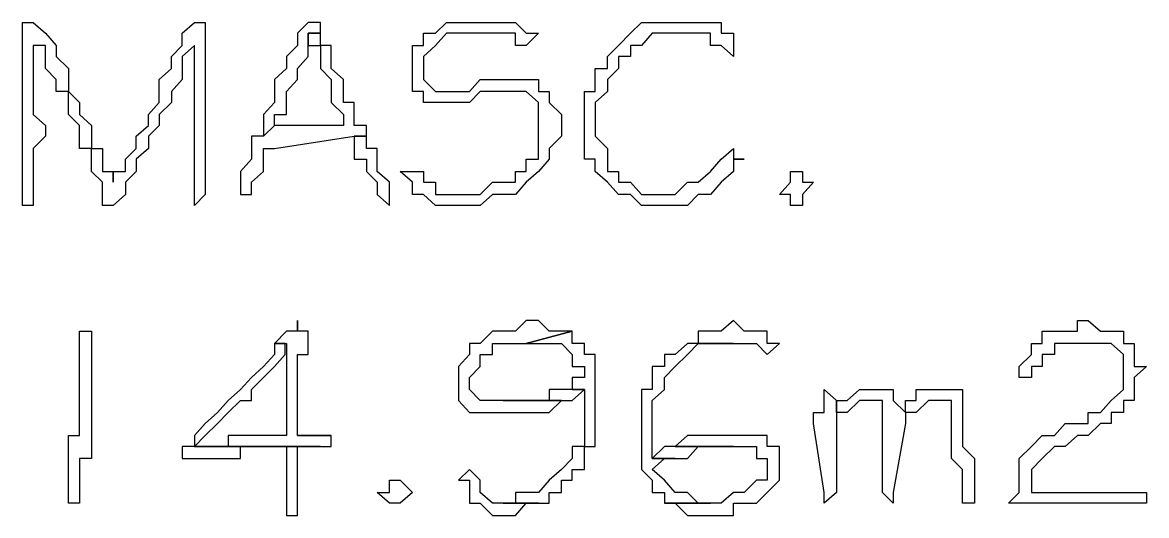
# Model space of a CAD drawing. Header units: millimetres. Extents: x -518.8 to -461.2, y 3.5 to 44.2.
# Drawn here: x -505.937 to -505.313, y 34.37 to 34.644 of the extents above; entities that cross this region are included whole.
import ezdxf

# ---------------------------------------------------------------- set-up
doc = ezdxf.new("R2010")
doc.units = ezdxf.units.MM
doc.header["$MEASUREMENT"] = 0
doc.layers.add('MYSOLIDS', color=7, linetype='Continuous')

msp = doc.modelspace()

# ---------------------------------------------------------------- linework, layer by layer
at = {"layer": 'MYSOLIDS'}
for points in [[(-505.93085, 34.63078), (-505.93085, 34.62477), (-505.93085, 34.618), (-505.93085, 34.61199), (-505.93085, 34.61199), (-505.93085, 34.60522), (-505.93085, 34.5992), (-505.93085, 34.5992), (-505.93085, 34.59244), (-505.92408, 34.58642), (-505.92408, 34.58642), (-505.92408, 34.58041), (-505.92408, 34.58041), (-505.93085, 34.57364), (-505.93085, 34.56762), (-505.93085, 34.56762), (-505.93085, 34.56086), (-505.93085, 34.55484), (-505.93085, 34.55484), (-505.93085, 34.54808), (-505.93085, 34.54206), (-505.93085, 34.54206), (-505.93085, 34.54206), (-505.93085, 34.54206), (-505.93686, 34.54206), (-505.93686, 34.54206), (-505.93686, 34.54808), (-505.93686, 34.54808), (-505.93686, 34.54808), (-505.93686, 34.54808), (-505.93686, 34.55484), (-505.93686, 34.56086), (-505.93686, 34.56762), (-505.93686, 34.56762), (-505.93686, 34.57364), (-505.93686, 34.58041), (-505.93686, 34.58642), (-505.93686, 34.58642), (-505.93686, 34.59244), (-505.93686, 34.5992), (-505.93686, 34.60522), (-505.93686, 34.60522), (-505.93686, 34.61199), (-505.93686, 34.618), (-505.93686, 34.62477), (-505.93686, 34.62477), (-505.93686, 34.63078), (-505.93686, 34.63755), (-505.93686, 34.63755), (-505.93686, 34.63755), (-505.93686, 34.63755), (-505.93686, 34.64356), (-505.93686, 34.64356), (-505.93085, 34.64356), (-505.93085, 34.64356), (-505.93085, 34.64356), (-505.92408, 34.63755), (-505.92408, 34.63755), (-505.91807, 34.63078), (-505.91807, 34.63078), (-505.91807, 34.62477), (-505.91807, 34.62477), (-505.9113, 34.618), (-505.9113, 34.61199), (-505.9113, 34.61199), (-505.9113, 34.60522), (-505.90528, 34.5992), (-505.90528, 34.5992), (-505.90528, 34.59244), (-505.89852, 34.58642), (-505.89852, 34.58642), (-505.89852, 34.58041), (-505.89852, 34.57364), (-505.8925, 34.57364), (-505.8925, 34.56762), (-505.8925, 34.56086), (-505.88649, 34.56086), (-505.88649, 34.55484), (-505.88649, 34.55484), (-505.88649, 34.55484), (-505.88649, 34.56086), (-505.87972, 34.56086), (-505.87972, 34.56762), (-505.87972, 34.56762), (-505.87371, 34.57364), (-505.87371, 34.57364), (-505.87371, 34.58041), (-505.86694, 34.58642), (-505.86694, 34.59244), (-505.86694, 34.59244), (-505.86092, 34.5992), (-505.86092, 34.60522), (-505.86092, 34.61199), (-505.85416, 34.618), (-505.85416, 34.618), (-505.85416, 34.62477), (-505.84814, 34.63078), (-505.84814, 34.63078), (-505.84814, 34.63078), (-505.84814, 34.63755), (-505.84137, 34.64356), (-505.84137, 34.64356), (-505.84137, 34.64356), (-505.84137, 34.64356), (-505.83536, 34.64356), (-505.83536, 34.64356), (-505.83536, 34.63755), (-505.83536, 34.63755), (-505.83536, 34.54808), (-505.83536, 34.54808), (-505.83536, 34.54808), (-505.84137, 34.54206), (-505.84137, 34.54206), (-505.84137, 34.54808), (-505.84137, 34.54808), (-505.84137, 34.54808), (-505.84137, 34.54808), (-505.84137, 34.63078), (-505.84814, 34.62477), (-505.84814, 34.618), (-505.84814, 34.61199), (-505.85416, 34.60522), (-505.85416, 34.5992), (-505.86092, 34.59244), (-505.86092, 34.59244), (-505.86092, 34.58642), (-505.86694, 34.58041), (-505.86694, 34.58041), (-505.86694, 34.57364), (-505.86694, 34.57364), (-505.87371, 34.56762), (-505.87371, 34.56762), (-505.87371, 34.56086), (-505.87371, 34.56086), (-505.87371, 34.56086), (-505.87972, 34.55484), (-505.87972, 34.54808), (-505.88649, 34.54206), (-505.88649, 34.54206), (-505.88649, 34.54206), (-505.8925, 34.54206), (-505.8925, 34.54206), (-505.8925, 34.54808), (-505.8925, 34.55484), (-505.8925, 34.55484), (-505.8925, 34.55484), (-505.89852, 34.56086), (-505.89852, 34.56762), (-505.89852, 34.57364), (-505.90528, 34.57364), (-505.90528, 34.58041), (-505.90528, 34.58642), (-505.9113, 34.59244), (-505.9113, 34.59244), (-505.9113, 34.5992), (-505.9113, 34.60522), (-505.91807, 34.60522), (-505.91807, 34.61199), (-505.91807, 34.61199), (-505.92408, 34.618), (-505.92408, 34.62477), (-505.92408, 34.62477), (-505.92408, 34.63078), (-505.93085, 34.63078), (-505.93085, 34.63078), (-505.93085, 34.63078), (-505.93085, 34.63078)], [(-505.77822, 34.64356), (-505.77822, 34.64356), (-505.77822, 34.64356), (-505.77822, 34.64356), (-505.78423, 34.63755), (-505.78423, 34.63755), (-505.78423, 34.63078), (-505.79025, 34.62477), (-505.79025, 34.618), (-505.79701, 34.61199), (-505.79701, 34.60522), (-505.79701, 34.60522), (-505.79701, 34.5992), (-505.79701, 34.5992), (-505.80303, 34.59244), (-505.80303, 34.58642), (-505.80303, 34.58041), (-505.79701, 34.58642), (-505.79701, 34.58642), (-505.79701, 34.59244), (-505.79025, 34.59244), (-505.79025, 34.5992), (-505.79025, 34.60522), (-505.79025, 34.60522), (-505.79025, 34.60522), (-505.78423, 34.61199), (-505.78423, 34.618), (-505.78423, 34.618), (-505.77822, 34.62477), (-505.77822, 34.63078), (-505.77822, 34.63755), (-505.77145, 34.63755), (-505.77145, 34.64356), (-505.77145, 34.64356), (-505.77822, 34.64356), (-505.77822, 34.64356)], [(-505.65716, 34.63078), (-505.65716, 34.63078), (-505.65716, 34.63078), (-505.66318, 34.63078), (-505.66318, 34.63078), (-505.66318, 34.63755), (-505.66995, 34.63755), (-505.66995, 34.63755), (-505.67596, 34.63755), (-505.67596, 34.63755), (-505.68273, 34.63755), (-505.68874, 34.63755), (-505.69476, 34.63755), (-505.69476, 34.63755), (-505.70152, 34.63755), (-505.70754, 34.63078), (-505.70754, 34.63078), (-505.71431, 34.62477), (-505.71431, 34.62477), (-505.71431, 34.618), (-505.71431, 34.618), (-505.71431, 34.61199), (-505.71431, 34.61199), (-505.70754, 34.60522), (-505.70152, 34.60522), (-505.70152, 34.60522), (-505.70152, 34.60522), (-505.69476, 34.60522), (-505.68874, 34.60522), (-505.68273, 34.61199), (-505.68273, 34.61199), (-505.67596, 34.61199), (-505.66995, 34.61199), (-505.66995, 34.61199), (-505.66318, 34.61199), (-505.66318, 34.61199), (-505.65716, 34.61199), (-505.6504, 34.61199), (-505.6504, 34.60522), (-505.64438, 34.60522), (-505.64438, 34.5992), (-505.64438, 34.5992), (-505.63761, 34.59244), (-505.63761, 34.58642), (-505.63761, 34.58642), (-505.63761, 34.58041), (-505.64438, 34.57364), (-505.64438, 34.57364), (-505.64438, 34.56762), (-505.64438, 34.56762), (-505.6504, 34.56086), (-505.6504, 34.56086), (-505.65716, 34.55484), (-505.65716, 34.55484), (-505.65716, 34.55484), (-505.66318, 34.54808), (-505.66995, 34.54808), (-505.66995, 34.54808), (-505.67596, 34.54808), (-505.68273, 34.54206), (-505.68273, 34.54206), (-505.68874, 34.54206), (-505.69476, 34.54206), (-505.69476, 34.54206), (-505.70152, 34.54206), (-505.70754, 34.54206), (-505.70754, 34.54206), (-505.71431, 34.54808), (-505.71431, 34.54808), (-505.72032, 34.54808), (-505.72032, 34.55484), (-505.72709, 34.56086), (-505.72709, 34.56086), (-505.72709, 34.56086), (-505.72709, 34.56086), (-505.72032, 34.56086), (-505.72032, 34.56086), (-505.72032, 34.56086), (-505.72032, 34.56086), (-505.71431, 34.56086), (-505.71431, 34.56086), (-505.71431, 34.55484), (-505.70754, 34.55484), (-505.70754, 34.54808), (-505.70754, 34.54808), (-505.70152, 34.54808), (-505.69476, 34.54808), (-505.68874, 34.54808), (-505.68874, 34.54808), (-505.68273, 34.54808), (-505.67596, 34.55484), (-505.66995, 34.55484), (-505.66995, 34.55484), (-505.66318, 34.55484), (-505.66318, 34.56086), (-505.66318, 34.56086), (-505.65716, 34.56086), (-505.65716, 34.56762), (-505.6504, 34.56762), (-505.6504, 34.57364), (-505.6504, 34.58041), (-505.6504, 34.58041), (-505.6504, 34.58642), (-505.6504, 34.59244), (-505.6504, 34.59244), (-505.6504, 34.5992), (-505.6504, 34.5992), (-505.65716, 34.60522), (-505.65716, 34.60522), (-505.66318, 34.60522), (-505.66318, 34.60522), (-505.66995, 34.60522), (-505.67596, 34.60522), (-505.68273, 34.60522), (-505.68273, 34.60522), (-505.68874, 34.5992), (-505.69476, 34.5992), (-505.70152, 34.5992), (-505.70152, 34.5992), (-505.70754, 34.5992), (-505.71431, 34.5992), (-505.71431, 34.60522), (-505.71431, 34.60522), (-505.72032, 34.60522), (-505.72032, 34.61199), (-505.72032, 34.618), (-505.72032, 34.618), (-505.72032, 34.618), (-505.72032, 34.62477), (-505.72032, 34.63078), (-505.71431, 34.63078), (-505.71431, 34.63755), (-505.70754, 34.63755), (-505.70754, 34.63755), (-505.70152, 34.64356), (-505.69476, 34.64356), (-505.69476, 34.64356), (-505.68874, 34.64356), (-505.68273, 34.64356), (-505.68273, 34.64356), (-505.67596, 34.64356), (-505.67596, 34.64356), (-505.66995, 34.64356), (-505.66318, 34.64356), (-505.66318, 34.64356), (-505.65716, 34.63755), (-505.65716, 34.63755), (-505.6504, 34.63755), (-505.65716, 34.63078), (-505.65716, 34.63078), (-505.65716, 34.63078), (-505.65716, 34.63078), (-505.65716, 34.63078), (-505.65716, 34.63078), (-505.65716, 34.63078)], [(-505.57446, 34.63755), (-505.58047, 34.63755), (-505.58047, 34.63755), (-505.58724, 34.63755), (-505.58724, 34.63755), (-505.59325, 34.63078), (-505.59927, 34.63078), (-505.59927, 34.62477), (-505.60604, 34.62477), (-505.60604, 34.62477), (-505.60604, 34.618), (-505.61205, 34.61199), (-505.61205, 34.61199), (-505.61205, 34.60522), (-505.61205, 34.60522), (-505.61882, 34.5992), (-505.61882, 34.5992), (-505.61882, 34.59244), (-505.61882, 34.58642), (-505.61882, 34.58642), (-505.61882, 34.58041), (-505.61205, 34.57364), (-505.61205, 34.56762), (-505.61205, 34.56762), (-505.61205, 34.56086), (-505.60604, 34.56086), (-505.60604, 34.55484), (-505.59927, 34.55484), (-505.59927, 34.55484), (-505.59325, 34.54808), (-505.58724, 34.54808), (-505.58047, 34.54808), (-505.58047, 34.54808), (-505.57446, 34.54808), (-505.57446, 34.54808), (-505.56769, 34.55484), (-505.56769, 34.55484), (-505.56167, 34.55484), (-505.56167, 34.55484), (-505.55491, 34.56086), (-505.55491, 34.56086), (-505.54889, 34.56762), (-505.54889, 34.56762), (-505.54213, 34.57364), (-505.54213, 34.57364), (-505.54213, 34.56762), (-505.54213, 34.56762), (-505.53611, 34.56762), (-505.53611, 34.56762), (-505.54213, 34.56762), (-505.54213, 34.56086), (-505.54213, 34.56086), (-505.54889, 34.55484), (-505.54889, 34.55484), (-505.55491, 34.54808), (-505.55491, 34.54808), (-505.56167, 34.54808), (-505.56167, 34.54808), (-505.56769, 34.54206), (-505.57446, 34.54206), (-505.57446, 34.54206), (-505.58047, 34.54206), (-505.58047, 34.54206), (-505.58724, 34.54206), (-505.59325, 34.54206), (-505.59325, 34.54206), (-505.59927, 34.54808), (-505.60604, 34.54808), (-505.60604, 34.54808), (-505.61205, 34.55484), (-505.61205, 34.55484), (-505.61882, 34.56086), (-505.61882, 34.56086), (-505.61882, 34.56762), (-505.62483, 34.56762), (-505.62483, 34.57364), (-505.62483, 34.58041), (-505.62483, 34.58642), (-505.62483, 34.58642), (-505.62483, 34.59244), (-505.62483, 34.5992), (-505.62483, 34.5992), (-505.62483, 34.60522), (-505.61882, 34.60522), (-505.61882, 34.61199), (-505.61882, 34.618), (-505.61205, 34.618), (-505.61205, 34.62477), (-505.61205, 34.62477), (-505.60604, 34.63078), (-505.60604, 34.63078), (-505.59927, 34.63755), (-505.59927, 34.63755), (-505.59325, 34.64356), (-505.58724, 34.64356), (-505.58724, 34.64356), (-505.58047, 34.64356), (-505.57446, 34.64356), (-505.57446, 34.64356), (-505.56769, 34.64356), (-505.56167, 34.64356), (-505.56167, 34.64356), (-505.55491, 34.64356), (-505.54889, 34.64356), (-505.54889, 34.63755), (-505.54213, 34.63755), (-505.54213, 34.63755), (-505.54213, 34.63078), (-505.54213, 34.63078), (-505.54213, 34.63078), (-505.54213, 34.63078), (-505.54213, 34.62477), (-505.54213, 34.62477), (-505.54889, 34.63078), (-505.54889, 34.63078), (-505.54889, 34.63078), (-505.54889, 34.63078), (-505.55491, 34.63078), (-505.55491, 34.63755), (-505.56167, 34.63755), (-505.56769, 34.63755), (-505.56769, 34.63755), (-505.57446, 34.63755), (-505.57446, 34.63755), (-505.57446, 34.63755), (-505.57446, 34.63755)], [(-505.77145, 34.63755), (-505.77822, 34.63755), (-505.77822, 34.63078), (-505.77145, 34.63078), (-505.77145, 34.62477), (-505.77145, 34.618), (-505.77145, 34.618), (-505.76543, 34.61199), (-505.76543, 34.60522), (-505.76543, 34.60522), (-505.76543, 34.5992), (-505.75867, 34.59244), (-505.75867, 34.59244), (-505.75867, 34.58642), (-505.79701, 34.58642), (-505.80303, 34.58041), (-505.8098, 34.58041), (-505.8098, 34.57364), (-505.8098, 34.57364), (-505.8098, 34.56762), (-505.8098, 34.56762), (-505.81581, 34.56086), (-505.81581, 34.55484), (-505.81581, 34.54808), (-505.81581, 34.54808), (-505.81581, 34.54808), (-505.8098, 34.54808), (-505.8098, 34.54808), (-505.8098, 34.54808), (-505.8098, 34.55484), (-505.80303, 34.56086), (-505.80303, 34.56086), (-505.80303, 34.56086), (-505.80303, 34.56762), (-505.80303, 34.57364), (-505.79701, 34.57364), (-505.75265, 34.58041), (-505.74589, 34.58041), (-505.74589, 34.58642), (-505.75265, 34.58642), (-505.75265, 34.59244), (-505.75265, 34.5992), (-505.75867, 34.5992), (-505.75867, 34.60522), (-505.75867, 34.61199), (-505.75867, 34.61199), (-505.76543, 34.618), (-505.76543, 34.618), (-505.76543, 34.62477), (-505.76543, 34.62477), (-505.76543, 34.63078), (-505.77145, 34.63078), (-505.77145, 34.63755), (-505.77145, 34.63755)], [(-505.74589, 34.58041), (-505.75265, 34.58041), (-505.75265, 34.58041), (-505.75265, 34.57364), (-505.75265, 34.56762), (-505.74589, 34.56762), (-505.74589, 34.56086), (-505.73987, 34.55484), (-505.73987, 34.54808), (-505.73987, 34.54808), (-505.7331, 34.54206), (-505.7331, 34.54206), (-505.7331, 34.54808), (-505.7331, 34.54808), (-505.7331, 34.54808), (-505.7331, 34.55484), (-505.73987, 34.56086), (-505.73987, 34.56762), (-505.73987, 34.57364), (-505.74589, 34.57364), (-505.74589, 34.58041), (-505.74589, 34.58041)], [(-505.51055, 34.54206), (-505.51055, 34.54808), (-505.51055, 34.54808), (-505.51656, 34.54808), (-505.51656, 34.54808), (-505.51055, 34.55484), (-505.51055, 34.55484), (-505.51055, 34.56086), (-505.50378, 34.56086), (-505.50378, 34.55484), (-505.50378, 34.55484), (-505.49777, 34.55484), (-505.49777, 34.55484), (-505.50378, 34.54808), (-505.50378, 34.54808), (-505.50378, 34.54206), (-505.51055, 34.54206), (-505.51055, 34.54206), (-505.51055, 34.54206), (-505.51055, 34.54206)], [(-505.78423, 34.47815), (-505.78423, 34.47214), (-505.79025, 34.47214), (-505.79025, 34.47214), (-505.79701, 34.46537), (-505.79025, 34.46537), (-505.79025, 34.45935), (-505.79025, 34.45259), (-505.79025, 34.45259), (-505.79025, 34.44657), (-505.79025, 34.4398), (-505.79025, 34.4398), (-505.79025, 34.43379), (-505.79025, 34.42702), (-505.79025, 34.42702), (-505.79025, 34.42101), (-505.79025, 34.41424), (-505.79025, 34.41424), (-505.79701, 34.41424), (-505.80303, 34.41424), (-505.80303, 34.41424), (-505.8098, 34.41424), (-505.81581, 34.41424), (-505.81581, 34.41424), (-505.82258, 34.41424), (-505.82258, 34.40823), (-505.82859, 34.40823), (-505.83536, 34.40823), (-505.84137, 34.40823), (-505.77145, 34.40823), (-505.76543, 34.40823), (-505.76543, 34.41424), (-505.76543, 34.41424), (-505.78423, 34.41424), (-505.78423, 34.42101), (-505.78423, 34.42702), (-505.78423, 34.42702), (-505.78423, 34.43379), (-505.78423, 34.4398), (-505.78423, 34.44657), (-505.78423, 34.44657), (-505.78423, 34.45259), (-505.78423, 34.45935), (-505.77822, 34.45935), (-505.77822, 34.46537), (-505.77822, 34.47214), (-505.78423, 34.47214), (-505.78423, 34.47815), (-505.78423, 34.47815)], [(-505.6504, 34.47815), (-505.65716, 34.47815), (-505.65716, 34.47815), (-505.66318, 34.47214), (-505.66995, 34.47214), (-505.66995, 34.47214), (-505.67596, 34.47214), (-505.68273, 34.46537), (-505.68273, 34.46537), (-505.68874, 34.46537), (-505.68874, 34.45935), (-505.68874, 34.45935), (-505.69476, 34.45259), (-505.69476, 34.45259), (-505.69476, 34.44657), (-505.69476, 34.44657), (-505.69476, 34.4398), (-505.69476, 34.43379), (-505.69476, 34.43379), (-505.68874, 34.42702), (-505.68874, 34.42702), (-505.68273, 34.42702), (-505.68273, 34.42702), (-505.67596, 34.42702), (-505.66995, 34.42702), (-505.66995, 34.42702), (-505.66318, 34.42702), (-505.65716, 34.42702), (-505.65716, 34.42702), (-505.6504, 34.42702), (-505.64438, 34.42702), (-505.64438, 34.42702), (-505.63761, 34.43379), (-505.66995, 34.43379), (-505.66995, 34.43379), (-505.67596, 34.43379), (-505.68273, 34.43379), (-505.68273, 34.43379), (-505.68273, 34.43379), (-505.68874, 34.4398), (-505.68874, 34.44657), (-505.68874, 34.44657), (-505.68874, 34.44657), (-505.68273, 34.45259), (-505.68273, 34.45935), (-505.68273, 34.45935), (-505.67596, 34.45935), (-505.67596, 34.46537), (-505.66995, 34.46537), (-505.66318, 34.46537), (-505.66318, 34.46537), (-505.65716, 34.46537), (-505.65716, 34.46537), (-505.6316, 34.47214), (-505.63761, 34.47214), (-505.63761, 34.47214), (-505.64438, 34.47214), (-505.6504, 34.47815), (-505.6504, 34.47815), (-505.6504, 34.47815)], [(-505.54213, 34.47815), (-505.54213, 34.47815), (-505.54889, 34.47214), (-505.54889, 34.47214), (-505.55491, 34.47214), (-505.56167, 34.47214), (-505.56167, 34.46537), (-505.54213, 34.46537), (-505.53611, 34.46537), (-505.53611, 34.46537), (-505.52934, 34.46537), (-505.52333, 34.45935), (-505.52333, 34.45935), (-505.52333, 34.45935), (-505.52333, 34.45935), (-505.52333, 34.45935), (-505.51656, 34.46537), (-505.51656, 34.46537), (-505.52333, 34.46537), (-505.52333, 34.47214), (-505.52934, 34.47214), (-505.52934, 34.47214), (-505.53611, 34.47214), (-505.54213, 34.47815), (-505.54213, 34.47815)], [(-505.37671, 34.38266), (-505.31957, 34.38266), (-505.3128, 34.38266), (-505.3128, 34.38266), (-505.3128, 34.38266), (-505.3128, 34.38266), (-505.3128, 34.37665), (-505.3128, 34.37665), (-505.31957, 34.37665), (-505.31957, 34.37665), (-505.37671, 34.37665), (-505.38348, 34.37665), (-505.38348, 34.37665), (-505.38348, 34.37665), (-505.38348, 34.37665), (-505.38348, 34.37665), (-505.38348, 34.37665), (-505.38949, 34.37665), (-505.38949, 34.37665), (-505.38348, 34.38266), (-505.38348, 34.38943), (-505.38348, 34.39544), (-505.38348, 34.39544), (-505.38348, 34.39544), (-505.38348, 34.40146), (-505.37671, 34.40823), (-505.37671, 34.40823), (-505.3707, 34.41424), (-505.3707, 34.41424), (-505.36393, 34.41424), (-505.36393, 34.41424), (-505.35792, 34.42101), (-505.35115, 34.42101), (-505.34513, 34.42101), (-505.34513, 34.42702), (-505.33837, 34.42702), (-505.33837, 34.42702), (-505.33837, 34.42702), (-505.33235, 34.43379), (-505.33235, 34.43379), (-505.32558, 34.4398), (-505.32558, 34.44657), (-505.32558, 34.44657), (-505.32558, 34.45259), (-505.32558, 34.45259), (-505.32558, 34.45935), (-505.32558, 34.45935), (-505.33235, 34.46537), (-505.33235, 34.46537), (-505.33837, 34.46537), (-505.34513, 34.46537), (-505.34513, 34.46537), (-505.35115, 34.46537), (-505.35792, 34.46537), (-505.35792, 34.46537), (-505.36393, 34.46537), (-505.36393, 34.45935), (-505.3707, 34.45935), (-505.3707, 34.45259), (-505.3707, 34.45259), (-505.37671, 34.45259), (-505.37671, 34.44657), (-505.37671, 34.44657), (-505.37671, 34.44657), (-505.38348, 34.44657), (-505.38348, 34.44657), (-505.38348, 34.44657), (-505.38348, 34.44657), (-505.38348, 34.45259), (-505.38348, 34.45259), (-505.37671, 34.45935), (-505.37671, 34.46537), (-505.37671, 34.46537), (-505.3707, 34.46537), (-505.3707, 34.47214), (-505.36393, 34.47214), (-505.36393, 34.47214), (-505.35792, 34.47214), (-505.35115, 34.47214), (-505.35115, 34.47815), (-505.34513, 34.47815), (-505.33837, 34.47214), (-505.33837, 34.47214), (-505.33235, 34.47214), (-505.32558, 34.47214), (-505.32558, 34.46537), (-505.32558, 34.46537), (-505.31957, 34.46537), (-505.31957, 34.45935), (-505.31957, 34.45935), (-505.31957, 34.45259), (-505.3128, 34.45259), (-505.31957, 34.44657), (-505.31957, 34.4398), (-505.31957, 34.4398), (-505.31957, 34.43379), (-505.32558, 34.43379), (-505.32558, 34.42702), (-505.32558, 34.42702), (-505.33235, 34.42702), (-505.33235, 34.42101), (-505.33837, 34.42101), (-505.34513, 34.41424), (-505.35115, 34.41424), (-505.35115, 34.41424), (-505.35792, 34.40823), (-505.35792, 34.40823), (-505.36393, 34.40823), (-505.3707, 34.40146), (-505.3707, 34.40146), (-505.37671, 34.39544), (-505.37671, 34.39544), (-505.37671, 34.38943), (-505.37671, 34.38943), (-505.37671, 34.38266), (-505.37671, 34.38266), (-505.37671, 34.38266), (-505.37671, 34.38266)], [(-505.9113, 34.37665), (-505.9113, 34.38266), (-505.9113, 34.38943), (-505.9113, 34.38943), (-505.9113, 34.39544), (-505.9113, 34.39544), (-505.9113, 34.40146), (-505.9113, 34.40823), (-505.9113, 34.41424), (-505.90528, 34.41424), (-505.90528, 34.42101), (-505.90528, 34.42702), (-505.90528, 34.43379), (-505.90528, 34.43379), (-505.90528, 34.4398), (-505.90528, 34.44657), (-505.90528, 34.44657), (-505.90528, 34.45259), (-505.90528, 34.45935), (-505.90528, 34.45935), (-505.90528, 34.46537), (-505.90528, 34.47214), (-505.90528, 34.47214), (-505.90528, 34.47214), (-505.90528, 34.47214), (-505.90528, 34.47214), (-505.89852, 34.47214), (-505.89852, 34.47214), (-505.89852, 34.47214), (-505.89852, 34.46537), (-505.89852, 34.45935), (-505.89852, 34.45259), (-505.89852, 34.45259), (-505.89852, 34.44657), (-505.89852, 34.4398), (-505.89852, 34.4398), (-505.89852, 34.43379), (-505.89852, 34.42702), (-505.89852, 34.42101), (-505.89852, 34.42101), (-505.89852, 34.41424), (-505.89852, 34.40823), (-505.89852, 34.40146), (-505.90528, 34.40146), (-505.90528, 34.39544), (-505.90528, 34.38943), (-505.90528, 34.38266), (-505.90528, 34.38266), (-505.90528, 34.38266), (-505.90528, 34.38266), (-505.90528, 34.37665), (-505.90528, 34.37665), (-505.90528, 34.37665), (-505.90528, 34.37665), (-505.9113, 34.37665), (-505.9113, 34.37665), (-505.9113, 34.37665), (-505.9113, 34.37665), (-505.9113, 34.37665), (-505.9113, 34.37665), (-505.9113, 34.37665)], [(-505.6316, 34.47214), (-505.65716, 34.46537), (-505.6504, 34.46537), (-505.6504, 34.46537), (-505.64438, 34.46537), (-505.63761, 34.46537), (-505.63761, 34.46537), (-505.63761, 34.46537), (-505.6316, 34.45935), (-505.6316, 34.45259), (-505.62483, 34.45259), (-505.62483, 34.44657), (-505.62483, 34.44657), (-505.6316, 34.44657), (-505.6316, 34.4398), (-505.62483, 34.4398), (-505.62483, 34.43379), (-505.62483, 34.43379), (-505.62483, 34.42702), (-505.62483, 34.42702), (-505.62483, 34.42101), (-505.62483, 34.41424), (-505.62483, 34.40823), (-505.6316, 34.40823), (-505.6316, 34.40146), (-505.6316, 34.40146), (-505.63761, 34.39544), (-505.63761, 34.39544), (-505.64438, 34.38943), (-505.64438, 34.38943), (-505.6504, 34.38266), (-505.65716, 34.38266), (-505.65716, 34.38266), (-505.66318, 34.38266), (-505.66318, 34.37665), (-505.66995, 34.37665), (-505.6504, 34.37665), (-505.64438, 34.37665), (-505.64438, 34.38266), (-505.63761, 34.38266), (-505.63761, 34.38943), (-505.6316, 34.38943), (-505.6316, 34.39544), (-505.62483, 34.39544), (-505.62483, 34.40146), (-505.62483, 34.40823), (-505.61882, 34.40823), (-505.61882, 34.41424), (-505.61882, 34.41424), (-505.61882, 34.42101), (-505.61882, 34.42101), (-505.61882, 34.42702), (-505.61882, 34.43379), (-505.61882, 34.43379), (-505.61882, 34.4398), (-505.61882, 34.44657), (-505.61882, 34.44657), (-505.61882, 34.45259), (-505.61882, 34.45935), (-505.62483, 34.45935), (-505.62483, 34.46537), (-505.6316, 34.46537), (-505.6316, 34.47214), (-505.6316, 34.47214)], [(-505.79701, 34.46537), (-505.79701, 34.46537), (-505.79701, 34.45935), (-505.80303, 34.45259), (-505.80303, 34.45259), (-505.8098, 34.44657), (-505.8098, 34.44657), (-505.81581, 34.4398), (-505.81581, 34.4398), (-505.82258, 34.43379), (-505.82258, 34.43379), (-505.82859, 34.42702), (-505.82859, 34.42702), (-505.83536, 34.42101), (-505.83536, 34.42101), (-505.84137, 34.41424), (-505.84137, 34.40823), (-505.84814, 34.40823), (-505.84814, 34.40823), (-505.84814, 34.40146), (-505.84814, 34.40146), (-505.84814, 34.40146), (-505.84137, 34.40146), (-505.84137, 34.40146), (-505.83536, 34.40146), (-505.82859, 34.40146), (-505.82859, 34.40146), (-505.82258, 34.40146), (-505.81581, 34.40146), (-505.81581, 34.40823), (-505.8098, 34.40823), (-505.80303, 34.40823), (-505.79701, 34.40823), (-505.79701, 34.40823), (-505.791, 34.40823), (-505.78423, 34.40823), (-505.77822, 34.40823), (-505.77822, 34.40823), (-505.77822, 34.40823), (-505.77145, 34.40823), (-505.84137, 34.40823), (-505.83536, 34.41424), (-505.83536, 34.41424), (-505.82859, 34.42101), (-505.82859, 34.42101), (-505.82258, 34.42702), (-505.82258, 34.42702), (-505.81581, 34.43379), (-505.8098, 34.43379), (-505.8098, 34.4398), (-505.8098, 34.4398), (-505.80303, 34.44657), (-505.80303, 34.44657), (-505.79701, 34.45259), (-505.79701, 34.45259), (-505.791, 34.45935), (-505.791, 34.46537), (-505.79701, 34.46537), (-505.79701, 34.46537)], [(-505.56167, 34.46537), (-505.56769, 34.46537), (-505.56769, 34.46537), (-505.57446, 34.45935), (-505.58047, 34.45935), (-505.58047, 34.45259), (-505.58047, 34.45259), (-505.58724, 34.45259), (-505.58724, 34.44657), (-505.58724, 34.4398), (-505.59325, 34.4398), (-505.59325, 34.43379), (-505.59325, 34.43379), (-505.59325, 34.42702), (-505.59325, 34.42101), (-505.59325, 34.42101), (-505.59325, 34.41424), (-505.59325, 34.41424), (-505.59325, 34.40823), (-505.59325, 34.40146), (-505.59325, 34.39544), (-505.59325, 34.39544), (-505.58724, 34.38943), (-505.58724, 34.38943), (-505.58724, 34.38266), (-505.58047, 34.38266), (-505.58047, 34.37665), (-505.55491, 34.37665), (-505.56167, 34.37665), (-505.56769, 34.38266), (-505.56769, 34.38266), (-505.57446, 34.38266), (-505.57446, 34.38266), (-505.58047, 34.38943), (-505.58047, 34.38943), (-505.58724, 34.39544), (-505.58047, 34.40146), (-505.57446, 34.40146), (-505.57446, 34.40146), (-505.58724, 34.40146), (-505.58724, 34.40823), (-505.58724, 34.40823), (-505.58724, 34.40823), (-505.58724, 34.41424), (-505.58724, 34.42101), (-505.58724, 34.42101), (-505.58724, 34.42702), (-505.58724, 34.43379), (-505.58724, 34.43379), (-505.58047, 34.4398), (-505.58047, 34.4398), (-505.58047, 34.44657), (-505.57446, 34.45259), (-505.57446, 34.45259), (-505.56769, 34.45935), (-505.56769, 34.45935), (-505.56167, 34.46537), (-505.55491, 34.46537), (-505.55491, 34.46537), (-505.54889, 34.46537), (-505.54889, 34.46537), (-505.54213, 34.46537), (-505.56167, 34.46537), (-505.56167, 34.46537)], [(-505.6316, 34.4398), (-505.63761, 34.4398), (-505.64438, 34.4398), (-505.64438, 34.43379), (-505.6504, 34.43379), (-505.65716, 34.43379), (-505.66318, 34.43379), (-505.66318, 34.43379), (-505.66995, 34.43379), (-505.63761, 34.43379), (-505.63761, 34.43379), (-505.6316, 34.43379), (-505.62483, 34.4398), (-505.62483, 34.4398), (-505.6316, 34.4398), (-505.6316, 34.4398)], [(-505.44664, 34.42702), (-505.44664, 34.43379), (-505.44062, 34.43379), (-505.44062, 34.4398), (-505.43386, 34.4398), (-505.42784, 34.4398), (-505.42107, 34.4398), (-505.42107, 34.4398), (-505.41506, 34.4398), (-505.41506, 34.4398), (-505.41506, 34.43379), (-505.41506, 34.43379), (-505.41506, 34.42702), (-505.41506, 34.42101), (-505.41506, 34.41424), (-505.41506, 34.41424), (-505.41506, 34.40823), (-505.40829, 34.40146), (-505.40829, 34.40146), (-505.40829, 34.39544), (-505.40829, 34.38943), (-505.40829, 34.38266), (-505.40829, 34.38266), (-505.40829, 34.38266), (-505.40829, 34.37665), (-505.40829, 34.37665), (-505.40829, 34.37665), (-505.41506, 34.37665), (-505.41506, 34.37665), (-505.41506, 34.37665), (-505.41506, 34.37665), (-505.41506, 34.38266), (-505.41506, 34.38266), (-505.41506, 34.38943), (-505.41506, 34.38943), (-505.41506, 34.39544), (-505.42107, 34.40146), (-505.42107, 34.40146), (-505.42107, 34.40823), (-505.42107, 34.41424), (-505.42107, 34.41424), (-505.42107, 34.42101), (-505.42107, 34.42702), (-505.42107, 34.43379), (-505.42107, 34.43379), (-505.42107, 34.43379), (-505.42107, 34.43379), (-505.42784, 34.43379), (-505.43386, 34.43379), (-505.43386, 34.43379), (-505.44062, 34.42702), (-505.44062, 34.42702), (-505.44664, 34.42702), (-505.44664, 34.42101), (-505.4534, 34.38266), (-505.4534, 34.37665), (-505.4534, 34.37665), (-505.4534, 34.37665), (-505.4534, 34.37665), (-505.4534, 34.37665), (-505.4534, 34.37665), (-505.45942, 34.38266), (-505.45942, 34.38266), (-505.45942, 34.42702), (-505.45942, 34.42702), (-505.45942, 34.43379), (-505.45942, 34.43379), (-505.45942, 34.43379), (-505.45942, 34.43379), (-505.46619, 34.43379), (-505.4722, 34.43379), (-505.4722, 34.43379), (-505.47897, 34.42702), (-505.47897, 34.42702), (-505.48498, 34.42702), (-505.48498, 34.42101), (-505.48498, 34.38266), (-505.49175, 34.37665), (-505.49175, 34.37665), (-505.49175, 34.37665), (-505.49175, 34.37665), (-505.49175, 34.37665), (-505.49175, 34.37665), (-505.49175, 34.38266), (-505.49175, 34.38266), (-505.49777, 34.42101), (-505.49777, 34.42101), (-505.49777, 34.42101), (-505.49777, 34.42101), (-505.49777, 34.42101), (-505.49777, 34.42101), (-505.49777, 34.42101), (-505.49777, 34.42101), (-505.49777, 34.42101), (-505.49777, 34.42702), (-505.49777, 34.42702), (-505.49175, 34.42702), (-505.49175, 34.42702), (-505.49175, 34.43379), (-505.49175, 34.4398), (-505.49175, 34.4398), (-505.49175, 34.4398), (-505.49175, 34.4398), (-505.49175, 34.4398), (-505.49175, 34.4398), (-505.48498, 34.43379), (-505.48498, 34.43379), (-505.48498, 34.42702), (-505.48498, 34.43379), (-505.47897, 34.43379), (-505.4722, 34.4398), (-505.4722, 34.4398), (-505.46619, 34.4398), (-505.45942, 34.4398), (-505.45942, 34.4398), (-505.4534, 34.4398), (-505.4534, 34.4398), (-505.4534, 34.43379), (-505.44664, 34.42702), (-505.44664, 34.42702), (-505.44664, 34.42702), (-505.44664, 34.42702), (-505.44664, 34.42702)], [(-505.77145, 34.41424), (-505.77145, 34.41424), (-505.77822, 34.41424), (-505.78423, 34.41424), (-505.78423, 34.41424), (-505.76543, 34.41424), (-505.76543, 34.41424), (-505.77145, 34.41424), (-505.77145, 34.41424)], [(-505.54213, 34.41424), (-505.54889, 34.41424), (-505.54889, 34.41424), (-505.55491, 34.41424), (-505.56167, 34.41424), (-505.56769, 34.41424), (-505.56769, 34.41424), (-505.56769, 34.41424), (-505.57446, 34.40823), (-505.54213, 34.40823), (-505.54213, 34.40823), (-505.53611, 34.40823), (-505.52934, 34.40823), (-505.52934, 34.40823), (-505.52934, 34.40146), (-505.52333, 34.40146), (-505.52333, 34.39544), (-505.52333, 34.39544), (-505.52333, 34.38943), (-505.52934, 34.38943), (-505.53611, 34.38266), (-505.53611, 34.38266), (-505.53611, 34.38266), (-505.54213, 34.38266), (-505.54889, 34.37665), (-505.55491, 34.37665), (-505.55491, 34.37665), (-505.58047, 34.37665), (-505.57446, 34.37665), (-505.57446, 34.37665), (-505.56769, 34.36988), (-505.56167, 34.36988), (-505.55491, 34.36988), (-505.55491, 34.36988), (-505.54889, 34.36988), (-505.54213, 34.36988), (-505.54213, 34.37665), (-505.53611, 34.37665), (-505.52934, 34.37665), (-505.52934, 34.37665), (-505.52934, 34.37665), (-505.52333, 34.38266), (-505.52333, 34.38266), (-505.51656, 34.38943), (-505.51656, 34.39544), (-505.51656, 34.39544), (-505.51656, 34.40146), (-505.51656, 34.40146), (-505.51656, 34.40823), (-505.52333, 34.40823), (-505.52333, 34.41424), (-505.52934, 34.41424), (-505.53611, 34.41424), (-505.53611, 34.41424), (-505.54213, 34.41424), (-505.54213, 34.41424)], [(-505.78423, 34.40823), (-505.79025, 34.40823), (-505.79025, 34.40146), (-505.79025, 34.40146), (-505.79025, 34.39544), (-505.79025, 34.38266), (-505.79025, 34.38266), (-505.79025, 34.37665), (-505.79025, 34.37665), (-505.79025, 34.36988), (-505.78423, 34.36988), (-505.78423, 34.36988), (-505.78423, 34.37665), (-505.78423, 34.37665), (-505.78423, 34.38266), (-505.78423, 34.38266), (-505.78423, 34.38943), (-505.78423, 34.39544), (-505.78423, 34.39544), (-505.78423, 34.40146), (-505.78423, 34.40823), (-505.78423, 34.40823)], [(-505.57446, 34.40823), (-505.58047, 34.40823), (-505.58047, 34.40823), (-505.58724, 34.40146), (-505.57446, 34.40146), (-505.56769, 34.40146), (-505.56167, 34.40823), (-505.56167, 34.40823), (-505.55491, 34.40823), (-505.55491, 34.40823), (-505.54889, 34.40823), (-505.54213, 34.40823), (-505.57446, 34.40823), (-505.57446, 34.40823)], [(-505.68874, 34.39544), (-505.68874, 34.39544), (-505.69476, 34.38943), (-505.68874, 34.38943), (-505.68874, 34.38266), (-505.68874, 34.38266), (-505.68874, 34.37665), (-505.68273, 34.37665), (-505.68273, 34.37665), (-505.67596, 34.36988), (-505.66995, 34.36988), (-505.66995, 34.36988), (-505.66318, 34.36988), (-505.66318, 34.36988), (-505.65716, 34.37665), (-505.6504, 34.37665), (-505.6504, 34.37665), (-505.66995, 34.37665), (-505.66995, 34.37665), (-505.67596, 34.37665), (-505.68273, 34.38266), (-505.68273, 34.38266), (-505.68273, 34.38266), (-505.68273, 34.38943), (-505.68273, 34.38943), (-505.68874, 34.39544), (-505.68874, 34.39544), (-505.68874, 34.39544)], [(-505.7331, 34.37665), (-505.7331, 34.37665), (-505.7331, 34.37665), (-505.73987, 34.38266), (-505.73987, 34.38266), (-505.7331, 34.38266), (-505.7331, 34.38943), (-505.7331, 34.38943), (-505.72709, 34.38943), (-505.72709, 34.38943), (-505.72709, 34.38943), (-505.72032, 34.38266), (-505.72032, 34.38266), (-505.72709, 34.37665), (-505.72709, 34.37665), (-505.72709, 34.37665), (-505.7331, 34.37665), (-505.7331, 34.37665), (-505.7331, 34.37665), (-505.7331, 34.37665)]]:
    msp.add_lwpolyline(points, dxfattribs=at)

doc.saveas('drawing.dxf')
